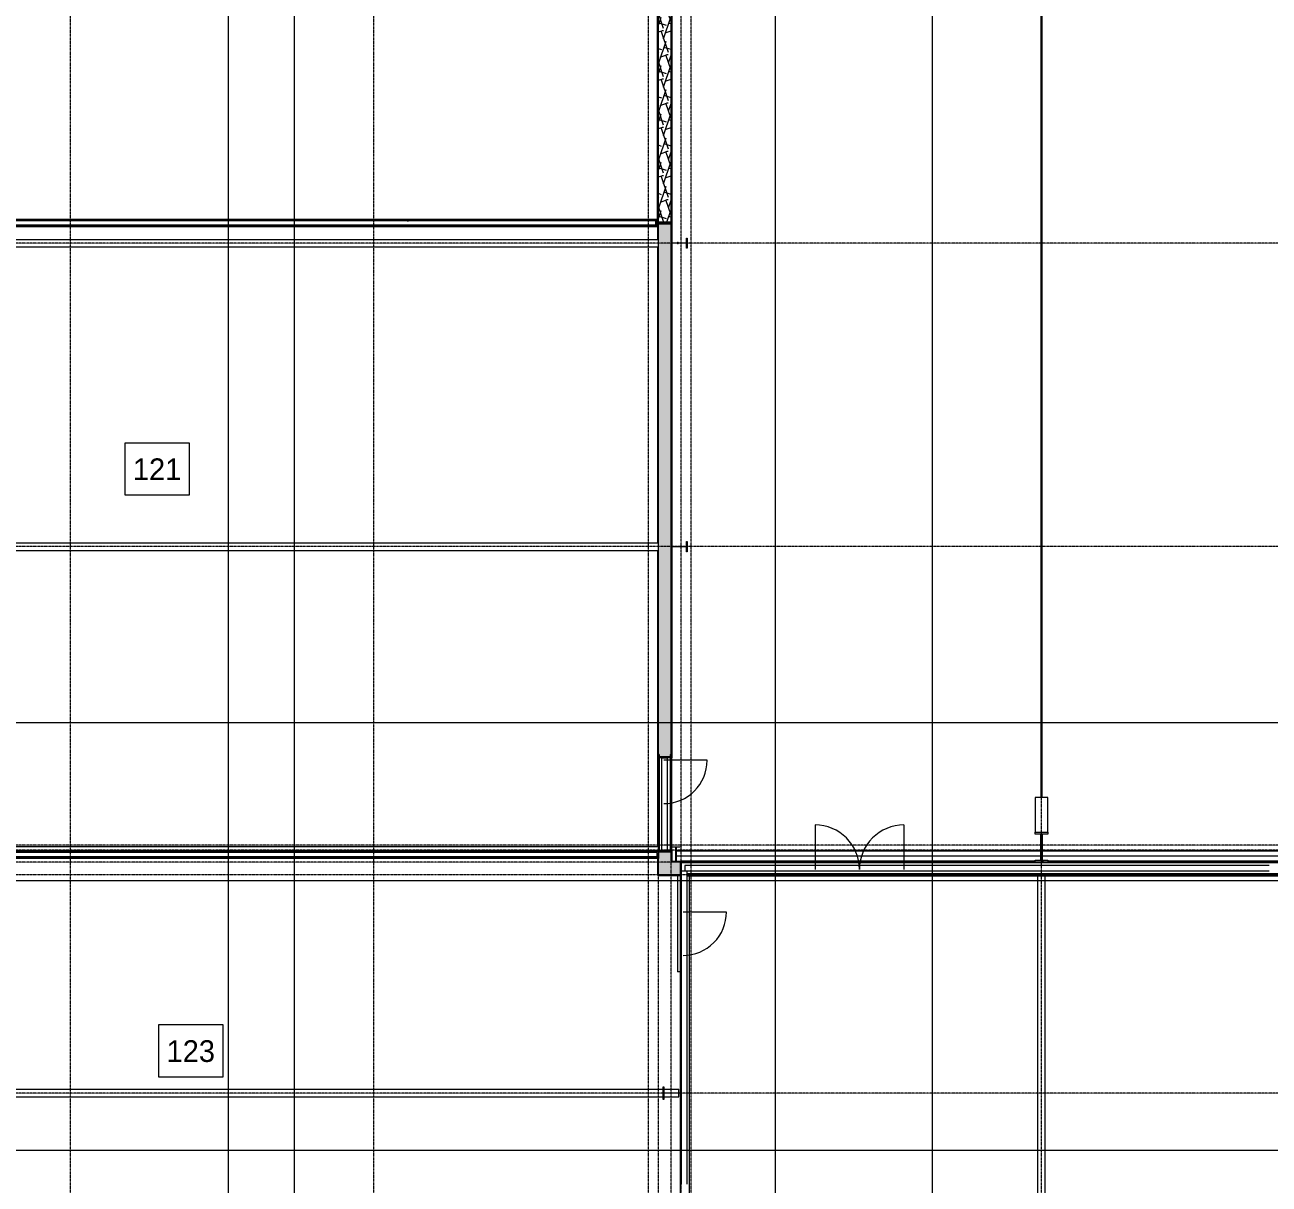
# Model space of a CAD drawing. Header units: inches. Extents: x 21035 to 27089, y -23277 to -20247.
# Drawn here: x 22278 to 23267, y -22615 to -21694 of the extents above; entities that cross this region are included whole.
import ezdxf

# ---------------------------------------------------------------- set-up
doc = ezdxf.new("R2010")
doc.units = ezdxf.units.IN
doc.header["$MEASUREMENT"] = 0
doc.linetypes.add('Grid Line 1_2_', pattern=[0.875, 0.5, -0.125, 0.125, -0.125])
for name, color, linetype, lineweight in [('A-AREA-IDEN', 2, 'Continuous', 9), ('A-CLNG', 13, 'Continuous', 13), ('A-DOOR', 31, 'Continuous', 13), ('A-GLAZ-CWMG', 51, 'Continuous', 13), ('A-ROOF-PATT', 132, 'Continuous', 13), ('A-WALL', 113, 'Continuous', 13), ('A-WALL-PATT', 111, 'Continuous', 25), ('G-ANNO-SYMB', 111, 'Continuous', 9), ('I-WALL', 2, 'Continuous', 13), ('S-BEAM', 12, 'Continuous', 13), ('S-COLS', 52, 'Continuous', 13), ('S-GRID', 1, 'Continuous', 9)]:
    doc.layers.add(name, color=color, linetype=linetype, lineweight=lineweight)
doc.styles.add('Century Gothic', font='GOTHIC.TTF', dxfattribs={"height": 17.245342})
pattern_1 = [(45, (0, 0), (-19.00703, 19.00703), []), (45, (0, 28.8), (-19.00703, 19.00703), [])]
pattern_2 = [(161.57, (0.96, 0.96), (-7.6802237, -0.0009796), [0, -54.643, 6.067, 0]), (18.43, (-0.96, 0.96), (-7.6802237, 0.0009796), [0, -54.643, 6.067, 0]), (108.43, (0.96, 0.96), (3.8382953, -19.20136532), [18.211, -42.499]), (71.57, (-0.96, 0.96), (3.8382953, 19.20136532), [18.211, -42.499])]
pattern_3 = [(225, (23085.89, -22360.053), (19.00703, -19.00703), []), (225, (23085.89, -22388.853), (19.00703, -19.00703), [])]
pattern_4 = [(0, (0, 0), (61.44, 15.36), [2.534, -43.546, 2.534, -43.546, -245.76]), (0, (0, 0), (61.44, 15.36), [-92.16, 2.534, -89.626, 2.534, -43.546, -107.52]), (0, (0, 0), (61.44, 15.36), [-230.4, 2.534, -28.186, 2.534, -74.266]), (120, (23.04, 7.68), (-44.02215, 45.528601), [2.534, -43.546, 2.534, -43.546, -245.76]), (120, (23.04, 7.68), (-44.02215, 45.528601), [-92.16, 2.534, -89.626, 2.534, -43.546, -107.52]), (120, (23.04, 7.68), (-44.02215, 45.528601), [-230.4, 2.534, -28.186, 2.534, -74.266]), (240, (30.72, 38.4), (-17.41785, -60.888601), [2.534, -43.546, 2.534, -43.546, -245.76]), (240, (30.72, 38.4), (-17.41785, -60.888601), [-92.16, 2.534, -89.626, 2.534, -43.546, -107.52]), (240, (30.72, 38.4), (-17.41785, -60.888601), [-230.4, 2.534, -28.186, 2.534, -74.266])]

# ---------------------------------------------------------------- blocks, each defined once
blk = doc.blocks.new('W-Wide Flange - 1_-3_ deep-1401279-RCP - First Floor')
at = {"layer": 'S-BEAM', "color": 8, "lineweight": 9}
for p, q in [((23082.89, -22777.93), (23082.89, -22370.3)), ((23088.89, -22777.93), (23088.89, -22370.3)), ((23082.89, -22777.99), (23082.89, -22777.93)), ((23082.89, -22777.93), (23088.89, -22777.93)), ((23084.63, -22777.99), (23082.89, -22777.99)), ((23082.89, -22778.5), (23082.89, -22777.99)), ((23082.89, -22778.55), (23082.89, -22778.5)), ((23082.89, -22778.5), (23084.63, -22778.5)), ((23085.52, -22778.46), (23085.52, -22778.02)), ((23086.27, -22778.02), (23086.27, -22778.46)), ((23088.89, -22777.99), (23087.16, -22777.99)), ((23087.16, -22778.5), (23088.89, -22778.5)), ((23088.89, -22777.93), (23088.89, -22777.99)), ((23088.89, -22778.5), (23088.89, -22777.99)), ((23088.89, -22778.5), (23088.89, -22778.55))]:
    blk.add_line(p, q, dxfattribs=at)
for centre, start_param, end_param in [((23084.63, -22778.02), 0, 1.570796), ((23084.63, -22778.46), 4.712389, 6.283185), ((23087.16, -22778.02), 1.570796, 3.141593), ((23087.16, -22778.46), 3.141593, 4.712389)]:
    blk.add_ellipse(centre, major_axis=(0.89, 0), ratio=0.041631, start_param=start_param, end_param=end_param, dxfattribs=at)
blk = doc.blocks.new('W-Wide Flange - 2_-3_ deep-1401636-RCP - First Floor')
at = {"layer": 'S-BEAM', "color": 8, "lineweight": 9}
for p, q in [((22084.14, -21864.55), (22084.2, -21864.55)), ((22084.2, -21864.55), (22084.2, -21866.29)), ((22084.2, -21864.55), (22085.21, -21864.55)), ((22084.2, -21868.82), (22084.2, -21870.55)), ((22084.23, -21867.18), (22085.17, -21867.18)), ((22085.17, -21867.93), (22084.23, -21867.93)), ((22085.21, -21864.55), (22085.26, -21864.55)), ((22085.21, -21866.29), (22085.21, -21864.55)), ((22085.21, -21870.55), (22085.21, -21868.82)), ((22085.26, -21864.55), (22085.26, -21870.55)), ((22085.26, -21864.55), (22781.39, -21864.55)), ((22084.2, -21870.55), (22084.14, -21870.55)), ((22084.2, -21870.55), (22085.21, -21870.55)), ((22085.26, -21870.55), (22085.21, -21870.55)), ((22085.26, -21870.55), (22781.39, -21870.55))]:
    blk.add_line(p, q, dxfattribs=at)
for centre, start_param, end_param in [((22084.23, -21866.29), 1.570796, 3.141593), ((22084.23, -21868.82), 0, 1.570796), ((22085.17, -21866.29), 3.141593, 4.712389), ((22085.17, -21868.82), 4.712389, 6.283185)]:
    blk.add_ellipse(centre, major_axis=(0, 0.89), ratio=0.041631, start_param=start_param, end_param=end_param, dxfattribs=at)
blk = doc.blocks.new('W-Wide Flange - 2_-3_ deep-V15-RCP - First Floor')
at = {"layer": 'S-BEAM', "color": 8, "lineweight": 9}
for p, q in [((22084.14, -22347.05), (22084.2, -22347.05)), ((22084.2, -22347.05), (22084.2, -22348.79)), ((22084.2, -22347.05), (22085.21, -22347.05)), ((22084.23, -22349.68), (22085.17, -22349.68)), ((22085.17, -22350.43), (22084.23, -22350.43)), ((22085.21, -22347.05), (22085.26, -22347.05)), ((22085.21, -22348.79), (22085.21, -22347.05)), ((22085.26, -22347.05), (22085.26, -22350.57)), ((22085.26, -22347.05), (22781.39, -22347.05))]:
    blk.add_line(p, q, dxfattribs=at)
for centre, start_param, end_param in [((22084.23, -22348.79), 1.570796, 3.141593), ((22084.23, -22351.32), 0, 0.523599), ((22085.17, -22348.79), 3.141593, 4.712389), ((22085.17, -22351.32), 5.759587, 6.283185)]:
    blk.add_ellipse(centre, major_axis=(0, 0.89), ratio=0.041631, start_param=start_param, end_param=end_param, dxfattribs=at)
blk = doc.blocks.new('Girt_C - 10_D-1401750-RCP - First Floor')
at = {"layer": 'S-BEAM', "color": 8, "lineweight": 9}
for p, q in [((22781.39, -21135.05), (22781.39, -21198.93)), ((22781.97, -21135.05), (22781.97, -21198.93)), ((22782.04, -21135.05), (22782.04, -21198.93)), ((22790.75, -21135.05), (22790.75, -21603.3)), ((22790.82, -21135.05), (22790.82, -21603.3)), ((22791.39, -21146.37), (22791.39, -21135.05)), ((22791.39, -21381.05), (22791.39, -21146.8)), ((22781.39, -21203.8), (22781.39, -21476.05)), ((22781.97, -21203.8), (22781.97, -21476.05)), ((22782.04, -21203.8), (22782.04, -21476.05)), ((22791.39, -21603.3), (22791.39, -21389.05)), ((22781.39, -21482.05), (22781.39, -21603.3)), ((22781.97, -21482.05), (22781.97, -21603.3)), ((22782.04, -21482.05), (22782.04, -21603.3)), ((22781.39, -22276.55), (22781.39, -22350.55)), ((22781.97, -22276.55), (22781.97, -22350.55)), ((22782.04, -22276.55), (22782.04, -22350.55)), ((22790.75, -22276.55), (22790.75, -22350.55)), ((22790.82, -22276.55), (22790.82, -22350.55)), ((22791.39, -22347.3), (22791.39, -22276.55)), ((22791.39, -22350.55), (22791.39, -22347.74))]:
    blk.add_line(p, q, dxfattribs=at)
blk = doc.blocks.new('W-Wide Flange - 2_-3_ deep-1401662-RCP - First Floor')
at = {"layer": 'S-BEAM', "color": 8, "lineweight": 9}
for p, q in [((22084.64, -22540.05), (22084.7, -22540.05)), ((22084.7, -22540.05), (22084.7, -22541.79)), ((22084.7, -22540.05), (22085.71, -22540.05)), ((22085.71, -22540.05), (22085.76, -22540.05)), ((22085.71, -22541.79), (22085.71, -22540.05)), ((22085.76, -22540.05), (22085.76, -22546.05)), ((22085.76, -22540.05), (22785.14, -22540.05)), ((22785.57, -22540.05), (22797.65, -22540.05)), ((22797.65, -22542.91), (22797.65, -22540.05)), ((22084.7, -22546.05), (22084.64, -22546.05)), ((22084.7, -22544.32), (22084.7, -22546.05)), ((22084.7, -22546.05), (22085.71, -22546.05)), ((22084.73, -22542.68), (22085.67, -22542.68)), ((22085.67, -22543.43), (22084.73, -22543.43)), ((22085.71, -22546.05), (22085.71, -22544.32)), ((22085.76, -22546.05), (22085.71, -22546.05)), ((22085.76, -22546.05), (22785.14, -22546.05)), ((22785.57, -22546.05), (22797.65, -22546.05)), ((22797.65, -22546.05), (22797.65, -22543.18))]:
    blk.add_line(p, q, dxfattribs=at)
for centre, start_param, end_param in [((22084.73, -22541.79), 1.570796, 3.141593), ((22085.67, -22541.79), 3.141593, 4.712389), ((22084.73, -22544.32), 0, 1.570796), ((22085.67, -22544.32), 4.712389, 6.283185)]:
    blk.add_ellipse(centre, major_axis=(0, 0.89), ratio=0.041631, start_param=start_param, end_param=end_param, dxfattribs=at)
blk = doc.blocks.new('Girt_C - 10_D-1260059-RCP - First Floor')
at = {"layer": 'S-BEAM', "color": 8, "lineweight": 9}
for p, q in [((23080.89, -22359.55), (22799.39, -22359.55)), ((24630.02, -22360.13), (22799.39, -22360.13)), ((24630.02, -22360.2), (22799.39, -22360.2)), ((23370.39, -22359.55), (23090.89, -22359.55)), ((22799.52, -22368.91), (22799.39, -22368.91)), ((22799.52, -22368.98), (22799.39, -22368.98)), ((22799.39, -22369.55), (22799.52, -22369.55)), ((24630.02, -22368.91), (22804.02, -22368.91)), ((24630.02, -22368.98), (22804.02, -22368.98)), ((22804.02, -22369.55), (24629.89, -22369.55))]:
    blk.add_line(p, q, dxfattribs=at)
blk = doc.blocks.new('W-Wide Flange - W12X22-1533120-RCP - First Floor')
at = {"layer": 'S-BEAM', "color": 8, "lineweight": 9}
for p, q in [((22795.53, -22350.59), (23085.27, -22350.59)), ((23086.52, -22350.59), (23374.77, -22350.59)), ((22795.53, -22354.61), (23085.27, -22354.61)), ((22795.53, -22354.63), (23085.27, -22354.63)), ((23086.52, -22354.61), (23374.77, -22354.61)), ((23086.52, -22354.63), (23374.77, -22354.63))]:
    blk.add_line(p, q, dxfattribs=at)
blk = doc.blocks.new('columns and girder2 - one-V33-RCP - First Floor')
at = {"layer": 'S-BEAM', "lineweight": 9}
h = blk.add_hatch(dxfattribs=at)
h.set_pattern_fill('FP_32', color=8, style=0, pattern_type=2)
h.set_pattern_definition(pattern_3)
h.paths.add_polyline_path([(-5, -0.5), (-5, -2), (5, -2), (5, -0.5), (3.18, -0.5)], flags=0)
h.paths.add_polyline_path([(5, -22.75), (-5, -22.75), (-5, -24.27), (5, -24.27), (5, -23.35)], flags=0)
h.paths.add_polyline_path([(5, -1199.84), (-5, -1199.84), (-5, -1201.35), (5, -1201.35)], flags=0)
h.paths.add_polyline_path([(5, -1224.25), (-5, -1224.25), (-5, -1225.75), (5, -1225.75)], flags=0)
h = blk.add_hatch(dxfattribs=at)
h.set_pattern_fill('FP_32', color=8, style=0, pattern_type=2)
h.set_pattern_definition(pattern_3)
h.paths.add_polyline_path([(-0.63, -2), (-0.63, -22.75), (0.62, -22.75), (0.62, -2)], flags=0)
h.paths.add_polyline_path([(0.62, -1201.35), (-0.63, -1201.35), (-0.63, -1224.25), (0.62, -1224.25), (0.62, -1224.1)], flags=0)
at = {"layer": 'S-BEAM', "color": 7}
for p, q in [((-5, -2), (-5, -0.5)), ((-5, -0.5), (5, -0.5)), ((5, -2), (-5, -2)), ((-0.63, -22.75), (-0.63, -2)), ((-0.63, -2), (0.62, -2)), ((0.62, -2), (0.62, -22.75)), ((5, -0.5), (5, -2)), ((-5, -24.27), (-5, -22.75)), ((-5, -22.75), (5, -22.75)), ((5, -24.27), (-5, -24.27)), ((0.62, -22.75), (-0.63, -22.75)), ((5, -22.75), (5, -24.27)), ((-5, -1201.35), (-5, -1199.84)), ((-5, -1199.84), (5, -1199.84)), ((5, -1201.35), (-5, -1201.35)), ((-0.63, -1224.25), (-0.63, -1201.35)), ((-0.63, -1201.35), (0.62, -1201.35)), ((0.62, -1201.35), (0.62, -1224.25)), ((5, -1199.84), (5, -1201.35)), ((-5, -1225.75), (-5, -1224.25)), ((-5, -1224.25), (5, -1224.25)), ((5, -1225.75), (-5, -1225.75)), ((0.62, -1224.25), (-0.63, -1224.25)), ((5, -1224.25), (5, -1225.75))]:
    blk.add_line(p, q, dxfattribs=at)
at = {"layer": 'S-BEAM', "color": 8, "lineweight": 9}
for p, q in [((-5, -24.27), (-5, -52.01)), ((5, -52.01), (5, -24.27)), ((-5, -52.01), (5, -52.01)), ((-0.63, -52.01), (-0.63, -217.2)), ((0.62, -217.2), (0.62, -52.01)), ((-0.63, -217.2), (-0.63, -338.22)), ((-0.63, -217.2), (0.62, -217.2)), ((0.62, -338.22), (0.62, -217.2)), ((-0.63, -338.22), (-0.63, -761.81)), ((-0.63, -338.22), (0.62, -338.22)), ((0.62, -761.81), (0.62, -338.22)), ((-0.63, -761.81), (-0.63, -997.06)), ((-0.63, -761.81), (0.62, -761.81)), ((0.62, -997.06), (0.62, -761.81)), ((-0.63, -997.06), (-0.63, -1170.74)), ((-0.63, -997.06), (0.62, -997.06)), ((0.62, -1170.74), (0.62, -997.06)), ((-5, -1170.74), (-5, -1199.84)), ((-5, -1170.74), (5, -1170.74)), ((5, -1199.84), (5, -1170.74))]:
    blk.add_line(p, q, dxfattribs=at)
blk = doc.blocks.new('Door_Single_Storefront - one-1970956-RCP - First Floor')
at = {"layer": 'A-DOOR', "color": 8, "lineweight": 9}
blk.add_line((-17.65625, -35.3125), (-17.65625, 0), dxfattribs=at)
blk.add_arc((-17.65625, 0), 35.3125, 270, 0, dxfattribs=at)
blk = doc.blocks.new('Door_Single_Storefront - one-1970957-RCP - First Floor')
at = {"layer": 'A-DOOR', "color": 8, "lineweight": 9}
blk.add_line((-17.65625, 35.3125), (-17.65625, 0), dxfattribs=at)
blk.add_arc((-17.65625, 0), 35.3125, 360, 90, dxfattribs=at)
blk = doc.blocks.new('Rectangular Mullion - Interior 1_75_ x 4_5_-1316039-RCP - First Floor')
at = {"layer": 'A-GLAZ-CWMG', "color": 8, "lineweight": 9}
for p, q in [((22802.27, -22362.3), (22802.27, -22366.8)), ((22832.58, -22362.3), (22802.27, -22362.3)), ((22832.58, -22366.8), (22802.27, -22366.8))]:
    blk.add_line(p, q, dxfattribs=at)
blk = doc.blocks.new('Rectangular Mullion - Interior 1_75_ x 4_5_-1179490-RCP - First Floor')
at = {"layer": 'A-GLAZ-CWMG', "color": 8, "lineweight": 9}
for p, q in [((24605.77, -22362.3), (24569.58, -22362.3)), ((24605.77, -22366.8), (24569.58, -22366.8))]:
    blk.add_line(p, q, dxfattribs=at)
blk = doc.blocks.new('Rectangular Mullion - Interior 1_75_ x 4_5_-1179491-RCP - First Floor')
at = {"layer": 'A-GLAZ-CWMG', "color": 8, "lineweight": 9}
for p, q in [((24135.33, -22362.3), (24099.14, -22362.3)), ((24135.33, -22366.8), (24099.14, -22366.8))]:
    blk.add_line(p, q, dxfattribs=at)
blk = doc.blocks.new('Rectangular Mullion - Interior 1_75_ x 4_5_-1179492-RCP - First Floor')
at = {"layer": 'A-GLAZ-CWMG', "color": 8, "lineweight": 9}
for p, q in [((24099.14, -22362.3), (24062.95, -22362.3)), ((24099.14, -22366.8), (24062.95, -22366.8))]:
    blk.add_line(p, q, dxfattribs=at)
blk = doc.blocks.new('Door_Single_Storefront - one-1371407-RCP - First Floor')
at = {"layer": 'A-DOOR', "color": 8, "lineweight": 9}
blk.add_line((-17.21875, 34.4375), (-17.21875, 0), dxfattribs=at)
blk.add_arc((-17.21875, 0), 34.4375, 360, 90, dxfattribs=at)
blk = doc.blocks.new('Rectangular Mullion - Interior 1_75_ x 4_5_-1214424-RCP - First Floor')
at = {"layer": 'A-GLAZ-CWMG', "color": 8, "lineweight": 9}
for p, q in [((22788.64, -22276.8), (22784.14, -22276.8)), ((22784.14, -22277.68), (22784.14, -22276.8)), ((22788.64, -22277.68), (22788.64, -22276.8))]:
    blk.add_line(p, q, dxfattribs=at)
blk = doc.blocks.new('Rectangular Mullion - Interior 1_75_ x 4_5_-1214150-RCP - First Floor')
at = {"layer": 'A-GLAZ-CWMG', "color": 8, "lineweight": 9}
for p, q in [((22784.14, -22349.93), (22784.14, -22313.87)), ((22788.64, -22349.93), (22788.64, -22313.87)), ((22784.14, -22349.93), (22788.64, -22349.93))]:
    blk.add_line(p, q, dxfattribs=at)
blk = doc.blocks.new('Rectangular Mullion - Interior 1_75_ x 4_5_-1214729-RCP - First Floor')
at = {"layer": 'A-GLAZ-CWMG', "color": 8, "lineweight": 9}
for p, q in [((22799.52, -22579.24), (22799.52, -22615.43)), ((22804.02, -22579.24), (22804.02, -22615.43))]:
    blk.add_line(p, q, dxfattribs=at)
blk = doc.blocks.new('Round Bar - 1_-1251605-RCP - First Floor')
at = {"layer": 'S-BEAM', "color": 8, "lineweight": 9}
for start_param, end_param in [(0, 3.141593), (3.141593, 6.283185)]:
    blk.add_ellipse((22796.77, -21867.55), major_axis=(0.5, 0), ratio=0.836579, start_param=start_param, end_param=end_param, dxfattribs=at)
blk = doc.blocks.new('Rectangular Mullion - Interior 1_75_ x 4_5_-1314719-RCP - First Floor')
at = {"layer": 'A-GLAZ-CWMG', "color": 8, "lineweight": 9}
for p, q in [((22799.52, -22470.68), (22799.52, -22506.87)), ((22804.02, -22470.68), (22804.02, -22506.87))]:
    blk.add_line(p, q, dxfattribs=at)
blk = doc.blocks.new('Door_Single_Storefront - one-1371409-RCP - First Floor')
at = {"layer": 'A-DOOR', "color": 8, "lineweight": 9}
blk.add_line((-17.21875, 34.4375), (-17.21875, 0), dxfattribs=at)
blk.add_arc((-17.21875, 0), 34.4375, 360, 90, dxfattribs=at)
blk = doc.blocks.new('Rectangular Mullion - Interior 1_75_ x 4_5_-1316222-RCP - First Floor')
at = {"layer": 'A-GLAZ-CWMG', "color": 8, "lineweight": 9}
for p, q in [((22804.02, -22366.8), (22799.52, -22366.8)), ((22799.52, -22366.8), (22799.52, -22398.3)), ((22804.02, -22366.8), (22804.02, -22398.3))]:
    blk.add_line(p, q, dxfattribs=at)

msp = doc.modelspace()

# ---------------------------------------------------------------- hatches: boundary and pattern name
at = {"layer": 'A-ROOF-PATT', "lineweight": 9}
h = msp.add_hatch(dxfattribs=at)
h.set_pattern_fill('FP_17', color=8, style=0, pattern_type=2)
h.set_pattern_definition([(90, (0, -38.45), (36.188, -2e-15), [])])
h.paths.add_polyline_path([(26284.39023, -22371.68387), (26284.39023, -21120.45299), (22783.89023, -21120.45299), (22783.89023, -21121.80281), (26283.89023, -21121.80281), (26283.89023, -22233.67781), (26281.39028, -22233.67781), (26281.45273, -22369.55281), (26281.45273, -22369.61531), (26281.45273, -22371.68387), (26283.82773, -22371.68387), (26283.89023, -22371.68387)], flags=0)
h.paths.add_polyline_path([(26272.64023, -22371.68387), (26273.39023, -22371.68387), (26273.39023, -22370.67781), (26272.64023, -22370.67781)], flags=0)
h.paths.add_polyline_path([(22780.63923, -22369.95341), (22781.38923, -22369.95341), (22781.38923, -22356.55281), (22780.63923, -22356.55281), (22780.63923, -22369.55281)], flags=0)
h.paths.add_polyline_path([(22780.63923, -22347.05281), (22781.38923, -22347.05281), (22781.38923, -22111.80281), (22780.63923, -22111.80281), (22780.63923, -22346.38732)], flags=0)
h.paths.add_polyline_path([(22781.38923, -22105.80281), (22781.38923, -21870.55281), (22780.63923, -21870.55281), (22780.63923, -22105.80281)], flags=0)
h.paths.add_polyline_path([(22781.38923, -21864.55281), (22781.38923, -21851.55281), (22780.63923, -21851.55281), (22780.63923, -21864.55281)], flags=0)
h.paths.add_polyline_path([(23065.16688, -21135.05281), (23072.76523, -21135.05281), (23072.76523, -21134.30281), (22928.76523, -21134.30281), (22928.76523, -21135.05281), (22994.98138, -21135.05281)], flags=0)
at = {"layer": 'A-WALL-PATT', "lineweight": 9}
h = msp.add_hatch(dxfattribs=at)
h.set_pattern_fill('FP_11', color=8, style=0, pattern_type=2)
h.set_pattern_definition(pattern_2)
h.paths.add_polyline_path([(22784.42488, -21850.80281), (22791.38923, -21850.80281), (22791.38923, -21604.66981), (22781.38923, -21604.66981), (22781.38923, -21850.80281)], flags=0)
h = msp.add_hatch(dxfattribs=at)
h.set_pattern_fill('FP_10', color=8, style=0, pattern_type=2)
h.set_pattern_definition(pattern_4)
h.paths.add_polyline_path([(22082.56988, -21849.17781), (22780.63923, -21849.17781), (22780.63923, -21848.55281), (22069.64023, -21848.55281), (22069.64023, -21849.17781)], flags=0)
h = msp.add_hatch(dxfattribs=at)
h.set_pattern_fill('FP_10', color=8, style=0, pattern_type=2)
h.set_pattern_definition(pattern_4)
h.paths.add_polyline_path([(22780.63923, -21854.55281), (22780.63923, -21849.17781), (22780.01423, -21849.17781), (22780.01423, -21853.92781), (22069.64023, -21853.92781), (22069.64023, -21854.55281), (22766.8785, -21854.55281)], flags=0)
h = msp.add_hatch(dxfattribs=at)
h.set_pattern_fill('FP_10', color=8, style=0, pattern_type=2)
h.set_pattern_definition(pattern_4)
h.paths.add_polyline_path([(22780.01423, -21849.80281), (22780.01423, -21849.17781), (22069.64023, -21849.17781), (22069.64023, -21849.80281), (22779.38923, -21849.80281)], flags=0)
h = msp.add_hatch(dxfattribs=at)
h.set_pattern_fill('FP_10', color=8, style=0, pattern_type=2)
h.set_pattern_definition(pattern_4)
h.paths.add_polyline_path([(22780.01423, -21853.92781), (22780.01423, -21849.80281), (22779.38923, -21849.80281), (22779.38923, -21853.30281), (22069.64023, -21853.30281), (22069.64023, -21853.92781), (22766.8785, -21853.92781)], flags=0)
h = msp.add_hatch(dxfattribs=at)
h.set_pattern_fill('FP_11', color=8, style=0, pattern_type=2)
h.set_pattern_definition(pattern_2)
h.paths.add_polyline_path([(22791.38923, -22359.55281), (22791.38923, -22351.30281), (22781.38923, -22351.30281), (22781.38923, -22359.55281), (22784.42488, -22359.55281)], flags=0)
h.paths.add_polyline_path([(22781.38923, -22275.80281), (22791.38923, -22275.80281), (22791.38923, -21852.30281), (22781.38923, -21852.30281), (22781.38923, -22259.23638)], flags=0)
h = msp.add_hatch(dxfattribs=at)
h.set_pattern_fill('FP_10', color=8, style=0, pattern_type=2)
h.set_pattern_definition(pattern_4)
h.paths.add_polyline_path([(22714.23938, -22351.17781), (22781.38923, -22351.17781), (22781.38923, -22350.55281), (22069.64023, -22350.55281), (22069.64023, -22351.17781), (22433.49738, -22351.17781)], flags=0)
h = msp.add_hatch(dxfattribs=at)
h.set_pattern_fill('FP_10', color=8, style=0, pattern_type=2)
h.set_pattern_definition(pattern_4)
h.paths.add_polyline_path([(22781.38923, -22356.55281), (22781.38923, -22351.17781), (22780.76423, -22351.17781), (22780.76423, -22355.92781), (22069.64023, -22355.92781), (22069.64023, -22356.55281), (22749.33213, -22356.55281)], flags=0)
h = msp.add_hatch(dxfattribs=at)
h.set_pattern_fill('FP_10', color=8, style=0, pattern_type=2)
h.set_pattern_definition(pattern_4)
h.paths.add_polyline_path([(22714.23938, -22351.80281), (22780.76423, -22351.80281), (22780.76423, -22351.17781), (22069.64023, -22351.17781), (22069.64023, -22351.80281), (22433.49738, -22351.80281)], flags=0)
h = msp.add_hatch(dxfattribs=at)
h.set_pattern_fill('FP_10', color=8, style=0, pattern_type=2)
h.set_pattern_definition(pattern_4)
h.paths.add_polyline_path([(22766.8785, -22355.92781), (22780.76423, -22355.92781), (22780.76423, -22351.80281), (22780.13923, -22351.80281), (22780.13923, -22355.30281), (22069.64023, -22355.30281), (22069.64023, -22355.92781), (22749.33213, -22355.92781)], flags=0)
h = msp.add_hatch(dxfattribs=at)
h.set_pattern_fill('FP_11', color=8, style=0, pattern_type=2)
h.set_pattern_definition(pattern_2)
h.paths.add_polyline_path([(25738.76523, -22369.55281), (25738.76523, -22359.55281), (25563.51523, -22359.55281), (25563.51523, -22369.55281), (25732.21588, -22369.55281)], flags=0)
h.paths.add_polyline_path([(25481.51523, -22369.55281), (25481.51523, -22359.55281), (25161.51523, -22359.55281), (25161.51523, -22369.55281), (25469.02025, -22369.55281)], flags=0)
h.paths.add_polyline_path([(25118.01523, -22369.55281), (25118.01523, -22359.55281), (24920.26523, -22359.55281), (24920.26523, -22369.55281), (25100.54638, -22369.55281)], flags=0)
h.paths.add_polyline_path([(24842.14023, -22369.55281), (24842.14023, -22359.55281), (24630.76523, -22359.55281), (24630.76523, -22369.55281), (24837.35075, -22369.55281)], flags=0)
h.paths.add_polyline_path([(22798.64023, -22369.55281), (22798.64023, -22359.55281), (22781.38923, -22359.55281), (22781.38923, -22369.55281), (22784.42488, -22369.55281)], flags=0)
at = {"layer": 'S-COLS', "lineweight": 9}
h = msp.add_hatch(dxfattribs=at)
h.set_pattern_fill('FP_8', color=8, style=0, pattern_type=2)
h.set_pattern_definition(pattern_1)
h.paths.add_polyline_path([(22804.14023, -21871.55281), (22804.14023, -21863.55281), (22803.70663, -21863.55281), (22803.70663, -21866.71687), (22803.50412, -21867.20577), (22803.01523, -21867.40828), (22797.26523, -21867.40828), (22797.26523, -21867.69734), (22803.01523, -21867.69734), (22803.50412, -21867.89985), (22803.70663, -21868.38875), (22803.70663, -21871.55281)], flags=0)
h.paths.add_polyline_path([(22791.39023, -21871.55281), (22791.82382, -21871.55281), (22791.82382, -21868.38875), (22792.02633, -21867.89985), (22792.51523, -21867.69734), (22796.33679, -21867.69734), (22796.26523, -21867.40828), (22792.51523, -21867.40828), (22792.02633, -21867.20577), (22791.82382, -21866.71687), (22791.82382, -21863.55281), (22791.39023, -21863.55281)], flags=0)
h = msp.add_hatch(dxfattribs=at)
h.set_pattern_fill('FP_8', color=8, style=0, pattern_type=2)
h.set_pattern_definition(pattern_1)
h.paths.add_polyline_path([(22791.82382, -22112.80281), (22791.82382, -22109.63875), (22792.02633, -22109.14985), (22792.51523, -22108.94734), (22803.01523, -22108.94734), (22803.50412, -22109.14985), (22803.70663, -22109.63875), (22803.70663, -22112.80281), (22804.14023, -22112.80281), (22804.14023, -22104.80281), (22803.70663, -22104.80281), (22803.70663, -22107.96687), (22803.50412, -22108.45577), (22803.01523, -22108.65828), (22792.51523, -22108.65828), (22792.02633, -22108.45577), (22791.82382, -22107.96687), (22791.82382, -22104.80281), (22791.39023, -22104.80281), (22791.39023, -22112.80281)], flags=0)
h = msp.add_hatch(dxfattribs=at)
h.set_pattern_fill('FP_8', color=8, style=0, pattern_type=2)
h.set_pattern_definition(pattern_1)
h.paths.add_polyline_path([(22791.38923, -22276.55281), (22791.38923, -22273.66281), (22791.08093, -22273.79051), (22790.95323, -22274.09881), (22790.64786, -22276.02681), (22782.13059, -22276.02681), (22781.69752, -22273.79051), (22781.38923, -22273.66281), (22781.38923, -22276.55281)], flags=0)

# ---------------------------------------------------------------- linework, layer by layer
at = {"layer": 'A-AREA-IDEN', "flags": 128}
for points in [[(22357.08393, -22026.47646), (22357.08393, -22067.61932), (22408.50393, -22067.61932), (22408.50393, -22026.47646)], [(22383.88276, -22488.89923), (22383.88276, -22530.04209), (22435.30276, -22530.04209), (22435.30276, -22488.89923)]]:
    msp.add_lwpolyline(points, close=True, dxfattribs=at)
at = {"layer": 'A-CLNG', "color": 8, "lineweight": 9}
for p, q in [((22780.63923, -21854.55281), (22780.63923, -21864.55281)), ((22780.63923, -21870.55281), (22780.63923, -22105.80281)), ((22780.63923, -22111.80281), (22780.63923, -22347.05281)), ((22780.63923, -22356.55281), (22780.63923, -22369.95341)), ((22780.63923, -22369.95341), (22781.38923, -22369.95341)), ((22798.89023, -22542.37719), (22798.89023, -22370.30281)), ((22798.89023, -22652.36999), (22798.89023, -22543.72843))]:
    msp.add_line(p, q, dxfattribs=at)
at = {"layer": 'A-WALL', "color": 7}
for p, q in [((22781.38923, -21850.80281), (22781.38923, -21604.66981)), ((22791.38923, -21850.80281), (22791.38923, -21604.66981)), ((22780.01423, -21849.17781), (22069.64023, -21849.17781)), ((22780.01423, -21853.92781), (22780.01423, -21849.17781)), ((22779.38923, -21849.80281), (22069.64023, -21849.80281)), ((22779.38923, -21853.30281), (22069.64023, -21853.30281)), ((22780.01423, -21853.92781), (22069.64023, -21853.92781)), ((22779.38923, -21853.30281), (22779.38923, -21849.80281)), ((22791.38923, -21850.80281), (22781.38923, -21850.80281)), ((22781.38923, -21852.30281), (22791.38923, -21852.30281)), ((22791.38923, -22275.80281), (22791.38923, -21852.30281)), ((22791.38923, -22275.80281), (22781.38923, -22275.80281)), ((22780.76423, -22351.17781), (22069.64023, -22351.17781)), ((22780.13923, -22351.80281), (22069.64023, -22351.80281)), ((22780.13923, -22351.80281), (22780.13923, -22355.30281)), ((22780.76423, -22351.17781), (22780.76423, -22355.92781)), ((22781.38923, -22351.30281), (22791.38923, -22351.30281)), ((22791.38923, -22359.55281), (22791.38923, -22351.30281)), ((22780.13923, -22355.30281), (22069.64023, -22355.30281)), ((22780.76423, -22355.92781), (22069.64023, -22355.92781)), ((22798.64023, -22359.55281), (22791.38923, -22359.55281)), ((22798.64023, -22359.55281), (22798.64023, -22369.55281)), ((22798.64023, -22369.55281), (22781.38923, -22369.55281))]:
    msp.add_line(p, q, dxfattribs=at)
at = {"layer": 'A-WALL', "color": 8, "lineweight": 9}
for p in [(22796.64023, -22370.30281), (22798.64023, -22446.67781)]:
    msp.add_line(p, (22796.64023, -22446.67781), dxfattribs=at)
at = {"layer": 'G-ANNO-SYMB'}
for p, q in [((22439.17362, -20363.10083), (22439.17362, -23024.73142)), ((22491.854, -20364.36945), (22491.854, -23160.91859)), ((22874.1556, -20363.10083), (22874.1556, -23159.64997)), ((22998.96338, -20606.81597), (22998.96338, -23159.64997)), ((26412.83534, -22248.83309), (21855.84063, -22248.83309)), ((26413.15948, -22374.35697), (21954.65163, -22374.35697)), ((26409.52721, -22588.63029), (21852.53251, -22588.63029))]:
    msp.add_line(p, q, dxfattribs=at)
at = {"layer": 'I-WALL', "color": 7}
for p, q in [((22780.63923, -21851.55281), (22780.63923, -21603.91981)), ((22792.13923, -21603.91981), (22792.13923, -22276.55281)), ((22069.64023, -21848.55281), (22780.63923, -21848.55281)), ((22780.63923, -21848.55281), (22780.63923, -21854.55281)), ((22780.63923, -21854.55281), (22069.64023, -21854.55281)), ((22792.13923, -21851.55281), (22780.63923, -21851.55281)), ((22781.38923, -22276.55281), (22781.38923, -21851.55281)), ((22792.13923, -22276.55281), (22781.38923, -22276.55281)), ((22069.64023, -22350.55281), (22792.13923, -22350.55281)), ((22781.38923, -22370.30281), (22781.38923, -22350.55281)), ((22781.38923, -22350.55281), (22781.38923, -22356.55281)), ((22792.13923, -22350.55281), (22792.13923, -22358.80281)), ((22781.38923, -22356.55281), (22069.64023, -22356.55281)), ((22792.13923, -22358.80281), (22799.39023, -22358.80281)), ((22799.39023, -22358.80281), (22799.39023, -22370.30281)), ((22799.39023, -22370.30281), (22781.38923, -22370.30281))]:
    msp.add_line(p, q, dxfattribs=at)
at = {"layer": 'I-WALL', "color": 8, "lineweight": 9}
for p, q in [((22792.13923, -22347.30281), (22792.13923, -22276.55281)), ((22792.13923, -22350.55281), (22792.13923, -22347.7364)), ((23080.89023, -22358.80281), (22799.39023, -22358.80281)), ((23370.39023, -22358.80281), (23090.89023, -22358.80281)), ((22799.39023, -22370.30281), (22799.51523, -22370.30281)), ((22804.01523, -22370.30281), (24629.89023, -22370.30281)), ((22806.01523, -22652.36531), (22806.01523, -22369.55281))]:
    msp.add_line(p, q, dxfattribs=at)
at = {"layer": 'S-COLS', "color": 7}
for p, q in [((22791.39023, -21871.55281), (22791.39023, -21863.55281)), ((22791.39023, -21863.55281), (22791.82382, -21863.55281)), ((22791.82382, -21863.55281), (22791.82382, -21866.71687)), ((22791.82382, -21868.38875), (22791.82382, -21871.55281)), ((22792.51523, -21867.40828), (22796.26526, -21867.40828)), ((22796.33679, -21867.69734), (22792.51523, -21867.69734)), ((22803.01523, -21867.69734), (22797.19366, -21867.69734)), ((22797.26519, -21867.40828), (22803.01523, -21867.40828)), ((22803.70663, -21866.71687), (22803.70663, -21863.55281)), ((22803.70663, -21863.55281), (22804.14023, -21863.55281)), ((22803.70663, -21871.55281), (22803.70663, -21868.38875)), ((22804.14023, -21863.55281), (22804.14023, -21871.55281)), ((22791.82382, -21871.55281), (22791.39023, -21871.55281)), ((22804.14023, -21871.55281), (22803.70663, -21871.55281)), ((22791.39023, -22112.80281), (22791.39023, -22104.80281)), ((22791.39023, -22104.80281), (22791.82382, -22104.80281)), ((22791.82382, -22104.80281), (22791.82382, -22107.96687)), ((22803.70663, -22107.96687), (22803.70663, -22104.80281)), ((22803.70663, -22104.80281), (22804.14023, -22104.80281)), ((22804.14023, -22104.80281), (22804.14023, -22112.80281)), ((22791.82382, -22112.80281), (22791.39023, -22112.80281)), ((22791.82382, -22109.63875), (22791.82382, -22112.80281)), ((22792.51523, -22108.65828), (22803.01523, -22108.65828)), ((22803.01523, -22108.94734), (22792.51523, -22108.94734)), ((22803.70663, -22112.80281), (22803.70663, -22109.63875)), ((22804.14023, -22112.80281), (22803.70663, -22112.80281)), ((22781.38923, -22276.55281), (22781.38923, -22273.66281)), ((22781.82523, -22274.09881), (22782.13059, -22276.02681)), ((22790.64786, -22276.02681), (22790.95323, -22274.09881)), ((22791.38923, -22273.66281), (22791.38923, -22276.55281)), ((22791.38923, -22276.55281), (22781.38923, -22276.55281)), ((22782.13059, -22276.02681), (22790.64786, -22276.02681)), ((22791.39023, -22347.7364), (22791.39023, -22347.30281)), ((22791.39023, -22347.30281), (22799.39023, -22347.30281)), ((22794.55429, -22347.7364), (22791.39023, -22347.7364)), ((22795.24569, -22358.42781), (22795.24569, -22348.42781)), ((22795.53476, -22348.42781), (22795.53476, -22358.42781)), ((22799.39023, -22347.7364), (22796.22616, -22347.7364)), ((22799.39023, -22347.30281), (22799.39023, -22347.7364)), ((22791.39023, -22359.11922), (22794.55429, -22359.11922)), ((22791.39023, -22359.55281), (22791.39023, -22359.11922)), ((22799.39023, -22359.55281), (22791.39023, -22359.55281)), ((22796.22616, -22359.11922), (22799.39023, -22359.11922)), ((22799.39023, -22359.11922), (22799.39023, -22359.55281)), ((22785.14023, -22548.05281), (22785.14023, -22538.05281)), ((22785.14023, -22538.05281), (22785.57382, -22538.05281)), ((22785.57382, -22538.05281), (22785.57382, -22542.21687)), ((22798.95663, -22542.21687), (22798.95663, -22538.05281)), ((22798.95663, -22538.05281), (22799.39023, -22538.05281)), ((22799.39023, -22538.05281), (22799.39023, -22548.05281)), ((22785.57382, -22548.05281), (22785.14023, -22548.05281)), ((22785.57382, -22543.88875), (22785.57382, -22548.05281)), ((22786.26523, -22542.90828), (22798.26523, -22542.90828)), ((22798.26523, -22543.19734), (22786.26523, -22543.19734)), ((22798.95663, -22548.05281), (22798.95663, -22543.88875)), ((22799.39023, -22548.05281), (22798.95663, -22548.05281))]:
    msp.add_line(p, q, dxfattribs=at)
for centre, radius, start, end in [((22792.51523, -21866.71687), 0.69141, 180, 270), ((22792.51523, -21868.38875), 0.69141, 90, 180), ((22803.01523, -21866.71687), 0.69141, 270, 0), ((22803.01523, -21868.38875), 0.69141, 0, 90), ((22792.51523, -22107.96687), 0.69141, 180, 270), ((22792.51523, -22109.63875), 0.69141, 90, 180), ((22803.01523, -22107.96687), 0.69141, 270, 0), ((22803.01523, -22109.63875), 0.69141, 0, 90), ((22781.38923, -22274.09881), 0.436, 359.99999999, 89.99999999), ((22791.38923, -22274.09881), 0.436, 89.99999999, 179.99999999), ((22794.55429, -22348.42781), 0.69141, 0, 90), ((22796.22616, -22348.42781), 0.69141, 90, 180), ((22794.55429, -22358.42781), 0.69141, 270, 0), ((22796.22616, -22358.42781), 0.69141, 180, 270), ((22786.26523, -22542.21687), 0.69141, 180, 270), ((22786.26523, -22543.88875), 0.69141, 90, 180), ((22798.26523, -22542.21687), 0.69141, 270, 0), ((22798.26523, -22543.88875), 0.69141, 0, 90)]:
    msp.add_arc(centre, radius, start, end, dxfattribs=at)
at = {"layer": 'S-GRID', "linetype": 'Grid Line 1_2_'}
for p, q in [((22313.89023, -23227.3711), (22313.89023, -20361.60083)), ((22555.14023, -23227.3711), (22555.14023, -20361.60083)), ((22773.39023, -23227.3711), (22773.39023, -20361.60083)), ((22781.39023, -23227.3711), (22781.39023, -20361.60083)), ((22781.39023, -23227.3711), (22781.39023, -20361.60083)), ((22791.39023, -23227.3711), (22791.39023, -20361.60083)), ((22799.39023, -23227.3711), (22799.39023, -20361.60083)), ((22799.39023, -23227.3711), (22799.39023, -20361.60083)), ((22807.39023, -23227.3711), (22807.39023, -20361.60083)), ((23085.89023, -23227.3711), (23085.89023, -20361.60083)), ((23085.89023, -23227.3711), (23085.89023, -20361.60083)), ((26557.32365, -21867.55281), (21678.63847, -21867.55281)), ((26557.32365, -21867.55281), (21678.63847, -21867.55281)), ((26557.32365, -22108.80281), (21678.63847, -22108.80281)), ((26557.32365, -22108.80281), (21678.63847, -22108.80281)), ((26557.32365, -22346.05281), (21678.63847, -22346.05281)), ((26557.32365, -22350.05281), (21678.63847, -22350.05281)), ((26557.32365, -22359.55281), (21678.63847, -22359.55281)), ((26557.32365, -22359.55281), (21678.63847, -22359.55281)), ((26557.32365, -22369.55281), (21678.63847, -22369.55281)), ((26557.32365, -22543.05281), (21678.63847, -22543.05281)), ((26557.32365, -22543.05281), (21678.63847, -22543.05281))]:
    msp.add_line(p, q, dxfattribs=at)

# ---------------------------------------------------------------- block references
at = {"layer": 'A-DOOR', "color": 8, "lineweight": 9}
for name, p, rotation in [('Door_Single_Storefront - one-1371407-RCP - First Floor', (22785.63923, -22295.77156), 270), ('Door_Single_Storefront - one-1970956-RCP - First Floor', (22958.79648, -22365.30281), 180), ('Door_Single_Storefront - one-1371409-RCP - First Floor', (22801.01523, -22416.39656), 270.0000000000069)]:
    msp.add_blockref(name, p, dxfattribs=dict(at, rotation=rotation))
msp.add_blockref('Door_Single_Storefront - one-1970957-RCP - First Floor', (22923.48398, -22365.30281), dxfattribs=at)
at = {"layer": 'A-GLAZ-CWMG', "color": 8, "lineweight": 9}
for name, p in [('Rectangular Mullion - Interior 1_75_ x 4_5_-1214424-RCP - First Floor', (0, 0)), ('Rectangular Mullion - Interior 1_75_ x 4_5_-1214150-RCP - First Floor', (0, 0)), ('Rectangular Mullion - Interior 1_75_ x 4_5_-1316039-RCP - First Floor', (0, 0)), ('Rectangular Mullion - Interior 1_75_ x 4_5_-1179490-RCP - First Floor', (-1737, 0)), ('Rectangular Mullion - Interior 1_75_ x 4_5_-1179490-RCP - First Floor', (-1700.8125, 0)), ('Rectangular Mullion - Interior 1_75_ x 4_5_-1179492-RCP - First Floor', (-1158, 0)), ('Rectangular Mullion - Interior 1_75_ x 4_5_-1179491-RCP - First Floor', (-1158, 0)), ('Rectangular Mullion - Interior 1_75_ x 4_5_-1179490-RCP - First Floor', (-1592.25, 0)), ('Rectangular Mullion - Interior 1_75_ x 4_5_-1179490-RCP - First Floor', (-1556.0625, 0)), ('Rectangular Mullion - Interior 1_75_ x 4_5_-1179490-RCP - First Floor', (-1519.875, 0)), ('Rectangular Mullion - Interior 1_75_ x 4_5_-1179490-RCP - First Floor', (-1483.6875, 0)), ('Rectangular Mullion - Interior 1_75_ x 4_5_-1179490-RCP - First Floor', (-1447.5, 0)), ('Rectangular Mullion - Interior 1_75_ x 4_5_-1179490-RCP - First Floor', (-1411.3125, 0)), ('Rectangular Mullion - Interior 1_75_ x 4_5_-1179490-RCP - First Floor', (-1375.125, 0)), ('Rectangular Mullion - Interior 1_75_ x 4_5_-1179490-RCP - First Floor', (-1338.9375, 0)), ('Rectangular Mullion - Interior 1_75_ x 4_5_-1316222-RCP - First Floor', (0, 0)), ('Rectangular Mullion - Interior 1_75_ x 4_5_-1314719-RCP - First Floor', (0, 72.375)), ('Rectangular Mullion - Interior 1_75_ x 4_5_-1314719-RCP - First Floor', (0, 36.1875)), ('Rectangular Mullion - Interior 1_75_ x 4_5_-1314719-RCP - First Floor', (0, 0)), ('Rectangular Mullion - Interior 1_75_ x 4_5_-1314719-RCP - First Floor', (0, -36.1875)), ('Rectangular Mullion - Interior 1_75_ x 4_5_-1314719-RCP - First Floor', (0, -72.375)), ('Rectangular Mullion - Interior 1_75_ x 4_5_-1214729-RCP - First Floor', (0, 0))]:
    msp.add_blockref(name, p, dxfattribs=at)
at = {"layer": 'A-GLAZ-CWMG', "color": 8, "lineweight": 9, "rotation": 270}
msp.add_blockref('Rectangular Mullion - Interior 1_75_ x 4_5_-1179490-RCP - First Floor', (45150.94204, 2291.89991), dxfattribs=at)
at = {"layer": 'S-BEAM', "color": 8, "lineweight": 9}
for name, p in [('Girt_C - 10_D-1401750-RCP - First Floor', (0, 0)), ('W-Wide Flange - 2_-3_ deep-1401636-RCP - First Floor', (0, 0)), ('Round Bar - 1_-1251605-RCP - First Floor', (0, 0)), ('W-Wide Flange - 2_-3_ deep-1401636-RCP - First Floor', (0, -241.25)), ('W-Wide Flange - 2_-3_ deep-V15-RCP - First Floor', (0, 0)), ('W-Wide Flange - W12X22-1533120-RCP - First Floor', (0, 0)), ('Girt_C - 10_D-1260059-RCP - First Floor', (0, 0)), ('W-Wide Flange - 1_-3_ deep-1401279-RCP - First Floor', (0, 0)), ('W-Wide Flange - 2_-3_ deep-1401662-RCP - First Floor', (0, 0))]:
    msp.add_blockref(name, p, dxfattribs=at)
at = {"layer": 'S-BEAM', "color": 8, "lineweight": 9, "rotation": 180}
msp.add_blockref('columns and girder2 - one-V33-RCP - First Floor', (23085.89023, -22360.05281), dxfattribs=at)

# ---------------------------------------------------------------- texts
at = {"layer": 'A-AREA-IDEN', "char_height": 17.245342, "width": 47.304, "attachment_point": 2, "line_spacing_factor": 0.984117, "style": 'Century Gothic'}
for s, insert in [('121', (22382.79393, -22038.65969)), ('123', (22409.59276, -22501.08246))]:
    msp.add_mtext(s, dxfattribs=dict(at, insert=insert))

doc.saveas('drawing.dxf')
